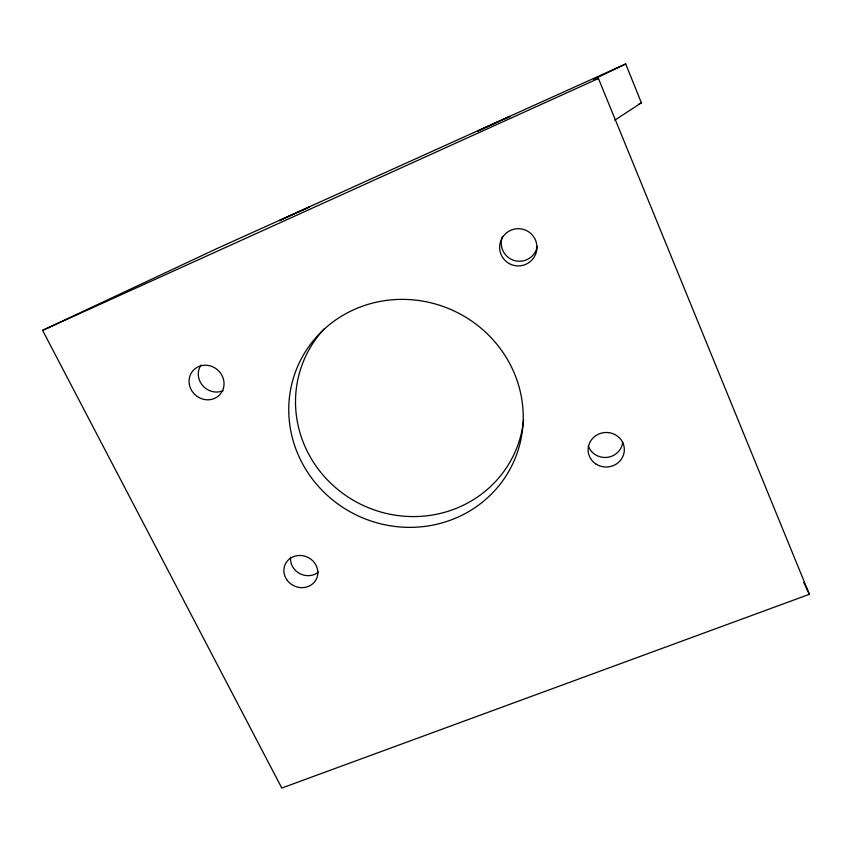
<?xml version="1.0" encoding="UTF-8"?>
<svg xmlns="http://www.w3.org/2000/svg" width="852" height="852" viewBox="0 0 852 852"><rect width="100%" height="100%" fill="white"/><g stroke="black" fill="none" stroke-linecap="round" stroke-linejoin="round"><path stroke-width="1.28" d="M614.739 120.196L641.407 102.847L625.709 63.953L217.026 248.518L42.6 330.363L281.788 788.047L809.4 594.302L598.434 78.501L593.769 79.332L625.709 63.953M297.785 212.361L309.074 207.132L279.467 220.604L294.643 213.607M499.059 121.293L477.716 131.07L509.933 116.468L502.786 119.61M42.6 330.363L598.434 78.501M638.957 103.901L641.407 102.847M803.628 582.406L809.4 594.302M223.043 390.727A17.551 16.39 40.9 0 1 202.659 385.573A17.551 16.39 40.9 0 1 201.019 365.039M537.293 246.398A18.18 18.148 -31 0 1 514.448 260.574A18.18 18.148 -31 0 1 502.51 236.515M622.706 442.039A17.658 16.87 -3.3 0 1 607.061 457.375A17.658 16.87 -3.3 0 1 588.306 445.852M318.265 572.214A16.816 15.506 24.8 0 1 299.584 573.481A16.816 15.506 24.8 0 1 290.607 557.251M523.597 420.121A115.137 110.526 24.6 0 1 363.666 505.662A115.137 110.526 24.6 0 1 324.548 328.574M189.432 384.87A18.009 16.774 40.6 0 0 218.219 396.191A18.009 16.774 40.6 0 0 211.999 366.498A18.009 16.774 40.6 0 0 189.432 384.87M511.381 264.61A18.648 18.627 -12.8 0 0 536.749 244.62A18.648 18.627 -12.8 0 0 506.748 232.692A18.648 18.627 -12.8 0 0 511.381 264.61M595.804 463.925A18.116 17.264 -2.9 0 0 624.26 451.219A18.116 17.264 -2.9 0 0 598.615 434.115A18.116 17.264 -2.9 0 0 595.804 463.925M286.89 579.882A17.232 15.847 24.7 0 0 316.23 579.349A17.232 15.847 24.7 0 0 299.446 555.472A17.232 15.847 24.7 0 0 286.89 579.882M306.464 470.474A118.077 113.135 24.5 0 0 509.421 470.251A118.077 113.135 24.5 0 0 402.069 299.372A118.077 113.135 24.5 0 0 306.464 470.474"/></g></svg>
